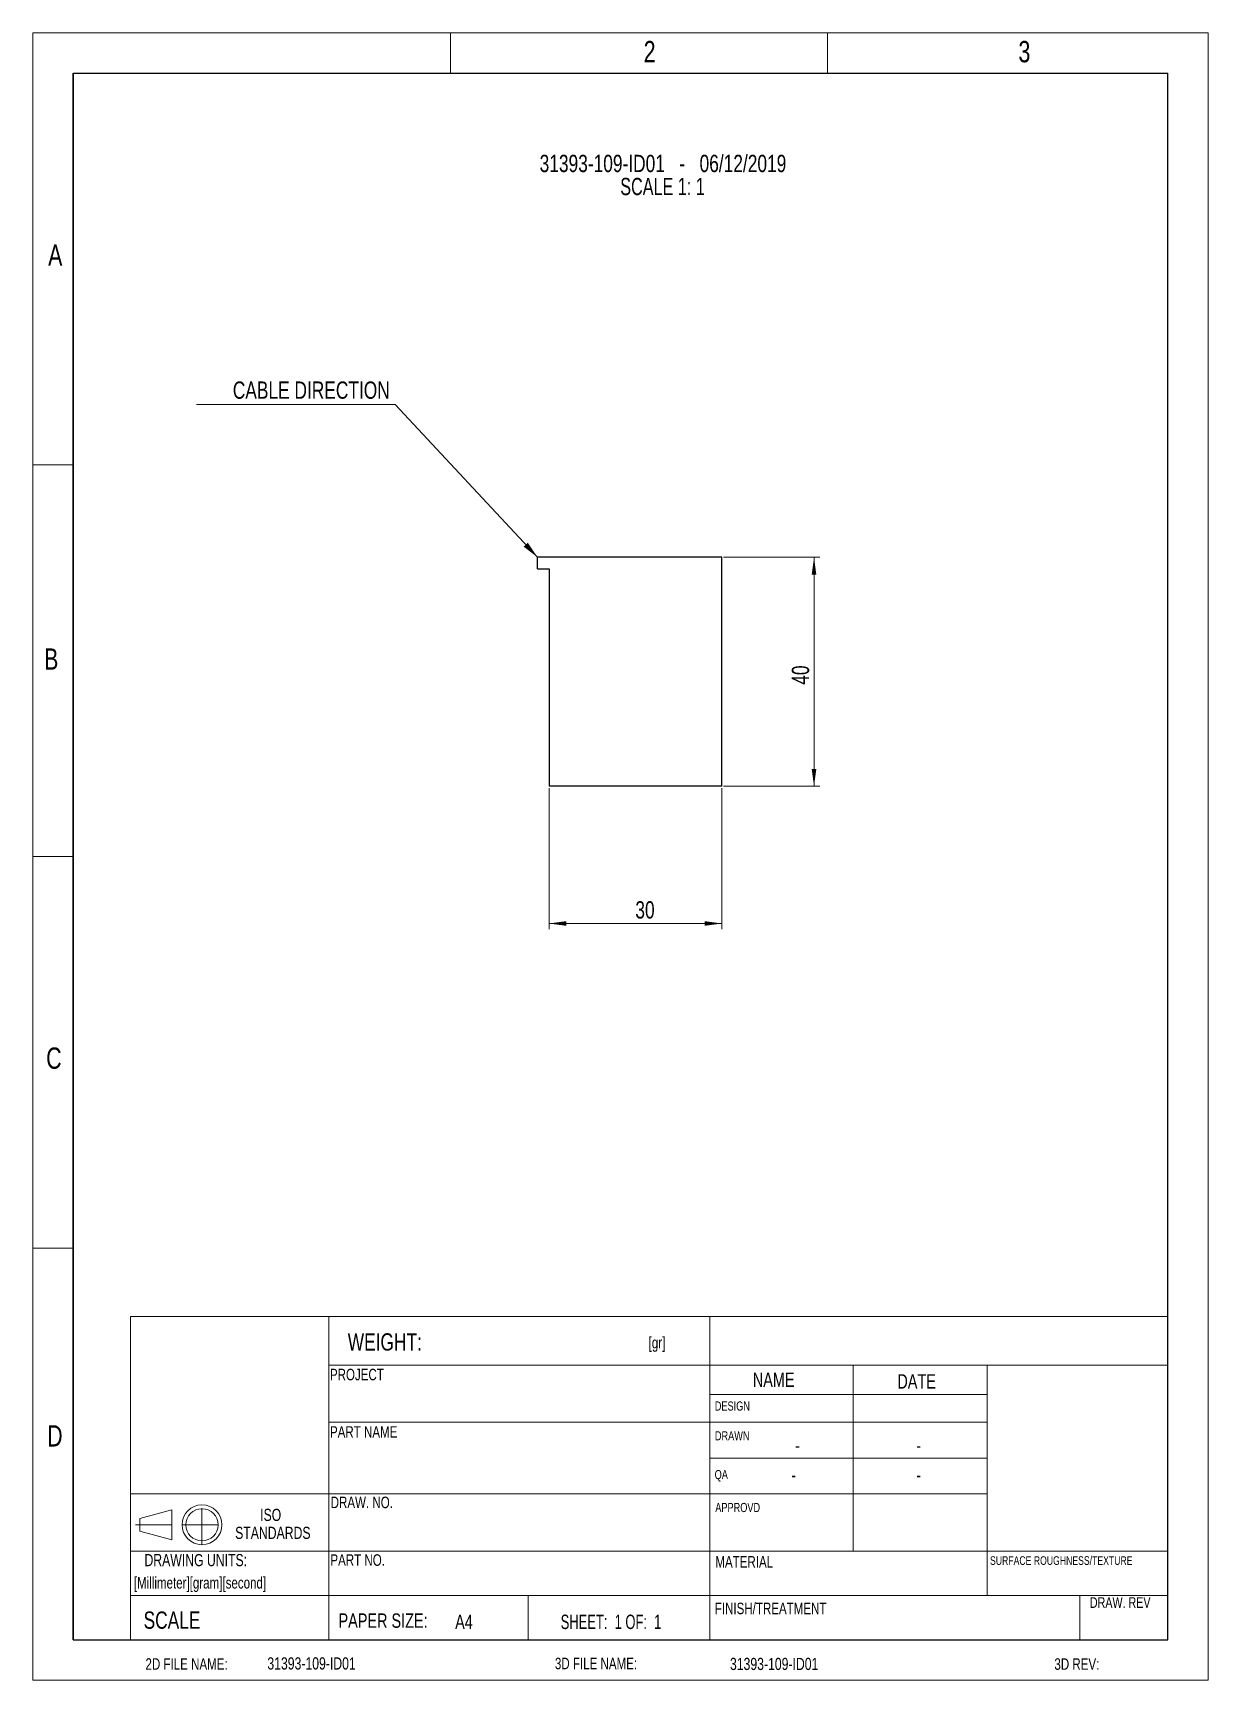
# Model space of a CAD drawing. Header units: millimetres. Extents: x 4 to 208, y 5 to 291.
import ezdxf

# ---------------------------------------------------------------- set-up
doc = ezdxf.new("R2010")
doc.units = ezdxf.units.MM
doc.linetypes.add('CENTER', pattern=[10.16, 6.35, -1.27, 1.27, -1.27])
doc.linetypes.add('CENTERX2', pattern=[20.32, 12.7, -2.54, 2.54, -2.54])
doc.styles.add('SLDTEXTSTYLE0', font='TXT', dxfattribs={"width": 0.75})
doc.styles.add('SLDTEXTSTYLE1', font='TXT', dxfattribs={"width": 0.7})
doc.styles.add('SLDTEXTSTYLE2', font='TXT', dxfattribs={"width": 0.671875})
doc.dimstyles.new('SLDDIMSTYLE0', dxfattribs={"dimtxt": 3, "dimasz": 3, "dimexe": 0, "dimexo": 0.0625, "dimgap": 0.75, "dimtad": 1, "dimdec": 1, "dimrnd": 1e-09, "dimzin": 12, "dimdsep": 46, "dimtxsty": 'SLDTEXTSTYLE0', "dimsah": 1, "dimcen": 0.09, "dimadec": 0, "dimazin": 3, "dimtfac": 1, "dimtdec": 1, "dimtofl": 0, "dimtmove": 0, "dimatfit": 3, "dimfxl": 1, "dimfrac": 2, "dimtolj": 1, "dimtzin": 12, "dimarcsym": 0})
doc.dimstyles.new('SLDDIMSTYLE1', dxfattribs={"dimtxt": 3, "dimasz": 3, "dimexe": 0, "dimexo": 0.0625, "dimgap": 0.75, "dimtad": 1, "dimdec": 0, "dimrnd": 1e-09, "dimzin": 12, "dimdsep": 46, "dimtxsty": 'SLDTEXTSTYLE0', "dimsah": 1, "dimcen": 0.09, "dimadec": 0, "dimazin": 3, "dimtfac": 1, "dimtdec": 0, "dimtofl": 0, "dimtmove": 0, "dimatfit": 3, "dimfxl": 1, "dimfrac": 2, "dimtolj": 1, "dimtzin": 12, "dimarcsym": 0})
doc.dimstyles.new('SLDDIMSTYLE2', dxfattribs={"dimtxt": 0.18, "dimasz": 3, "dimexe": 0, "dimexo": 0.0625, "dimgap": 0, "dimtad": 0, "dimtih": 1, "dimtoh": 1, "dimdec": 0, "dimrnd": 1e-09, "dimzin": 0, "dimdsep": 46, "dimtxsty": 'Standard', "dimsah": 1, "dimcen": 0.09, "dimadec": 0, "dimazin": 0, "dimtfac": 3, "dimtdec": 0, "dimtofl": 0, "dimtmove": 0, "dimatfit": 3, "dimfxl": 1, "dimfrac": 2, "dimtolj": 1, "dimtzin": 0, "dimarcsym": 0})

# ---------------------------------------------------------------- blocks, each defined once
blk = doc.blocks.new('SW_NOTE_0')
at = {"color": 0, "linetype": 'Continuous', "lineweight": 0, "char_height": 3, "attachment_point": 2}
for s, insert, style in [('31393-109-ID01   -   06/12/2019', (29.86, 3.87), 'SLDTEXTSTYLE0'), ('SCALE 1: 1', (29.78, -0.13), 'SLDTEXTSTYLE1')]:
    blk.add_mtext(s, dxfattribs=dict(at, insert=insert, style=style))
blk = doc.blocks.new('SW_NOTE_1')
at = {"color": 0, "linetype": 'Continuous', "lineweight": 0, "char_height": 2.117, "attachment_point": 2, "style": 'SLDTEXTSTYLE0'}
for s, insert in [('ISO', (2.28, 2.73)), ('STANDARDS', (2.65, -0.39))]:
    blk.add_mtext(s, dxfattribs=dict(at, insert=insert))
blk = doc.blocks.new('_D')
at = {"color": 7, "linetype": 'Continuous', "lineweight": 18}
for p, q in [((93.99, 160.31), (93.99, 135.79)), ((123.99, 160.31), (123.99, 135.79)), ((93.99, 136.79), (123.99, 136.79))]:
    blk.add_line(p, q, dxfattribs=at)
for points in [[(93.99, 136.79), (96.99, 136.39), (96.99, 137.19)], [(123.99, 136.79), (120.99, 137.19), (120.99, 136.39)]]:
    blk.add_solid(points, dxfattribs=at)
at = {"color": 7, "linetype": 'Continuous', "lineweight": 18, "insert": (108.97, 140.66), "char_height": 3, "attachment_point": 1, "style": 'SLDTEXTSTYLE0'}
blk.add_mtext('30', dxfattribs=at)
blk = doc.blocks.new('_D_1')
at = {"color": 7, "linetype": 'Continuous', "lineweight": 18}
for p, q in [((124.29, 200.37), (140.99, 200.37)), ((139.99, 160.61), (139.99, 200.37)), ((124.29, 160.61), (140.99, 160.61))]:
    blk.add_line(p, q, dxfattribs=at)
for points in [[(139.99, 200.37), (139.59, 197.37), (140.39, 197.37)], [(139.99, 160.61), (140.39, 163.61), (139.59, 163.61)]]:
    blk.add_solid(points, dxfattribs=at)
at = {"color": 7, "linetype": 'Continuous', "lineweight": 18, "insert": (136.13, 178.25), "char_height": 3, "attachment_point": 1, "rotation": 90, "style": 'SLDTEXTSTYLE0'}
blk.add_mtext('40', dxfattribs=at)
blk = doc.blocks.new('SW_NOTE_2')
at = {"color": 0, "linetype": 'Continuous', "lineweight": 0}
blk.add_line((-34.46, 0), (0, 0), dxfattribs=at)
at = {"color": 0, "linetype": 'Continuous', "lineweight": 0, "insert": (-0.92, 3.97), "char_height": 3, "attachment_point": 3, "style": 'SLDTEXTSTYLE0'}
blk.add_mtext('CABLE DIRECTION', dxfattribs=at)

msp = doc.modelspace()

# ---------------------------------------------------------------- linework, layer by layer
at = {"color": 7, "linetype": 'Continuous', "lineweight": 18}
for p, q in [((4.39, 291.42), (4.39, 5.42)), ((208.39, 291.42), (4.39, 291.42)), ((76.87, 291.42), (76.87, 284.42)), ((142.35, 291.42), (142.35, 284.42)), ((208.39, 5.42), (208.39, 291.42)), ((201.39, 284.42), (52.43, 284.42)), ((52.43, 284.42), (201.39, 284.42)), ((201.39, 258.96), (201.39, 284.42)), ((201.39, 258.96), (201.39, 284.42)), ((4.39, 216.42), (11.39, 216.42)), ((4.39, 148.42), (11.39, 148.42)), ((4.39, 80.42), (11.39, 80.42)), ((55.77, 68.54), (21.33, 68.54)), ((21.33, 68.54), (21.33, 54.01)), ((121.91, 68.54), (55.77, 68.54)), ((55.77, 68.54), (55.77, 60.1)), ((121.91, 60.1), (121.91, 68.54)), ((121.91, 68.54), (201.39, 68.54)), ((55.77, 60.1), (201.39, 60.1)), ((55.77, 60.1), (55.77, 20.12)), ((121.91, 27.81), (121.91, 60.1)), ((146.78, 56.46), (146.78, 60.1)), ((170.06, 60.1), (170.06, 27.81)), ((170.06, 55), (121.91, 55)), ((146.78, 56.46), (146.78, 50.2)), ((21.33, 27.81), (21.33, 54.01)), ((55.77, 50.2), (121.91, 50.2)), ((146.78, 50.2), (121.91, 50.2)), ((146.78, 50.2), (146.78, 43.94)), ((146.78, 50.2), (170.06, 50.2)), ((146.78, 43.94), (121.91, 43.94)), ((146.78, 43.94), (146.78, 27.81)), ((146.78, 43.94), (170.06, 43.94)), ((21.33, 37.74), (55.77, 37.74)), ((121.91, 37.74), (55.77, 37.74)), ((145.43, 37.74), (121.91, 37.74)), ((145.43, 37.74), (170.06, 37.74)), ((21.33, 27.81), (21.33, 35.51)), ((21.33, 27.81), (21.33, 35.51)), ((22.93, 33.49), (28.49, 34.98)), ((28.49, 29.78), (28.49, 34.98)), ((22.93, 33.49), (22.93, 31.28)), ((22.93, 31.28), (28.49, 29.78)), ((55.77, 27.81), (21.33, 27.81)), ((21.33, 20.12), (21.33, 27.81)), ((55.77, 27.81), (121.91, 27.81)), ((121.91, 27.81), (121.91, 12.42)), ((170.06, 27.81), (121.91, 27.81)), ((170.06, 27.81), (170.06, 20.12)), ((185.73, 27.81), (170.06, 27.81)), ((185.73, 27.81), (201.39, 27.81)), ((21.33, 12.42), (21.33, 20.12)), ((121.91, 20.12), (21.33, 20.12)), ((55.77, 20.12), (55.77, 12.42)), ((90.37, 20.12), (90.37, 12.42)), ((121.91, 20.12), (201.39, 20.12)), ((186.14, 20.12), (186.14, 12.42)), ((4.39, 5.42), (208.39, 5.42))]:
    msp.add_line(p, q, dxfattribs=at)
at = {"color": 7, "linetype": 'Continuous', "lineweight": 25}
for p, q in [((11.39, 284.42), (201.39, 284.42)), ((11.39, 12.42), (11.39, 284.42)), ((11.39, 284.42), (11.39, 12.42)), ((201.39, 12.42), (201.39, 284.42)), ((201.39, 12.42), (201.39, 284.42)), ((91.99, 198.37), (91.99, 200.37)), ((123.99, 200.37), (91.99, 200.37)), ((123.99, 160.61), (123.99, 200.37)), ((91.99, 198.37), (93.99, 198.37)), ((93.99, 198.37), (93.99, 160.61)), ((123.99, 160.61), (93.99, 160.61)), ((11.39, 12.42), (201.39, 12.42)), ((11.39, 12.42), (201.39, 12.42))]:
    msp.add_line(p, q, dxfattribs=at)
at = {"color": 7, "linetype": 'CENTERX2'}
msp.add_line((123.99, 200.37), (93.99, 200.37), dxfattribs=at)
at = {"color": 7, "linetype": 'Continuous'}
for p, q in [((108.05, 200.37), (106.75, 200.37)), ((109.64, 200.37), (108.35, 200.37))]:
    msp.add_line(p, q, dxfattribs=at)
at = {"color": 7, "linetype": 'CENTER', "lineweight": 18}
for p, q in [((33.74, 28.92), (33.74, 35.85)), ((22.17, 32.38), (29.19, 32.38)), ((30.28, 32.38), (37.2, 32.38))]:
    msp.add_line(p, q, dxfattribs=at)
at = {"color": 7, "linetype": 'Continuous', "lineweight": 18}
for radius in [3.46, 2.8]:
    msp.add_circle((33.74, 32.38), radius, dxfattribs=at)

# ---------------------------------------------------------------- block references
at = {"color": 7, "linetype": 'Continuous', "lineweight": 0}
for name, p in [('SW_NOTE_0', (83.91, 266.39)), ('SW_NOTE_2', (67.26, 226.93)), ('SW_NOTE_1', (43.39, 32.43))]:
    msp.add_blockref(name, p, dxfattribs=at)

# ---------------------------------------------------------------- texts
for s, insert, char_height, attachment_point, style in [('2', (110.42, 290.03), 3.7, 1, 'SLDTEXTSTYLE0'), ('3', (175.48, 290.03), 3.7, 1, 'SLDTEXTSTYLE0'), ('A', (7.03, 254.69), 3.7, 1, 'SLDTEXTSTYLE0'), ('B', (6.33, 184.56), 3.7, 1, 'SLDTEXTSTYLE0'), ('C', (6.69, 115.26), 3.7, 1, 'SLDTEXTSTYLE0'), ('WEIGHT:', (71.91, 65.63), 3, 3, 'SLDTEXTSTYLE0'), ('D', (6.86, 49.67), 3.7, 1, 'SLDTEXTSTYLE0'), ('-', (137.12, 47.35), 2.38, 2, 'SLDTEXTSTYLE0'), ('-', (158.13, 47.35), 2.38, 2, 'SLDTEXTSTYLE0'), ('-', (136.46, 42.24), 2.38, 2, 'SLDTEXTSTYLE0'), ('-', (158.13, 42.24), 2.38, 2, 'SLDTEXTSTYLE0'), ('DRAWING UNITS:', (32.66, 27.31), 2.1167, 2, 'SLDTEXTSTYLE0'), ('A4', (77.69, 16.78), 2.5, 1, 'SLDTEXTSTYLE0'), ('SHEET:  1 OF:  1', (96.01, 16.78), 2.5, 1, 'SLDTEXTSTYLE2')]:
    msp.add_mtext(s, dxfattribs=dict(at, insert=insert, char_height=char_height, attachment_point=attachment_point, style=style))
at = {"color": 7, "linetype": 'Continuous', "lineweight": 0, "rotation": 0, "style": 'SLDTEXTSTYLE0'}
for s, insert, char_height, attachment_point in [('[gr]', (111.28, 65.01), 2, 1), ('PROJECT', (55.95, 59.47), 2, 1), ('NAME', (129.36, 58.82), 2.5, 1), ('DATE', (154.46, 58.53), 2.5, 1), ('DESIGN', (122.76, 53.8), 1.587, 1), ('PART NAME', (55.96, 49.5), 2, 1), ('DRAWN', (122.78, 48.63), 1.587, 1), ('QA', (122.74, 41.9), 1.587, 1), ('DRAW. NO.', (56.08, 37.27), 2, 1), ('APPROVD', (122.85, 36.18), 1.587, 1), ('PART NO.', (56.03, 27.26), 2, 1), ('MATERIAL', (122.86, 26.95), 2, 1), ('SURFACE ROUGHNESS/TEXTURE', (170.54, 26.92), 1.5, 1), ('[Millimeter][gram][second]', (21.91, 23.31), 2, 1), ('SCALE', (23.6, 17.33), 3, 1), ('FINISH/TREATMENT', (122.76, 18.86), 2, 1), ('DRAW. REV', (187.88, 19.81), 1.852, 1), ('PAPER SIZE:', (57.44, 16.99), 2.5, 1), ('2D FILE NAME:', (23.93, 9.21), 2, 1), ('31393-109-ID01', (52.76, 9.37), 2.1167, 2), ('3D FILE NAME:', (95.01, 9.3), 2, 1), ('31393-109-ID01', (133.07, 9.28), 2.1167, 2), ('3D REV:', (181.72, 9.2), 2, 1)]:
    msp.add_mtext(s, dxfattribs=dict(at, insert=insert, char_height=char_height, attachment_point=attachment_point))

# ---------------------------------------------------------------- dimensions: what is measured, and where the dimension line sits
at = {"color": 7, "linetype": 'Continuous', "lineweight": 18}
dim = msp.add_linear_dim(base=(139.99, 200.37), p1=(123.99, 160.61), p2=(123.99, 200.37), angle=90, dimstyle='SLDDIMSTYLE1', dxfattribs=at)
dim.commit()
dim.dimension.update_dxf_attribs({"geometry": '_D_1', "text_midpoint": (139.99, 180.47), "dimtype": 160})
dim = msp.add_linear_dim(base=(123.99, 136.79), p1=(93.99, 160.61), p2=(123.99, 160.61), dimstyle='SLDDIMSTYLE0', dxfattribs=at)
dim.commit()
dim.dimension.update_dxf_attribs({"geometry": '_D', "text_midpoint": (111.18, 136.79), "dimtype": 160})

# ---------------------------------------------------------------- leaders
at = {"color": 7, "linetype": 'Continuous', "lineweight": 0}
msp.add_leader([(91.99, 200.37), (67.26, 226.93)], dimstyle='SLDDIMSTYLE2', dxfattribs=at)

doc.saveas('drawing.dxf')
